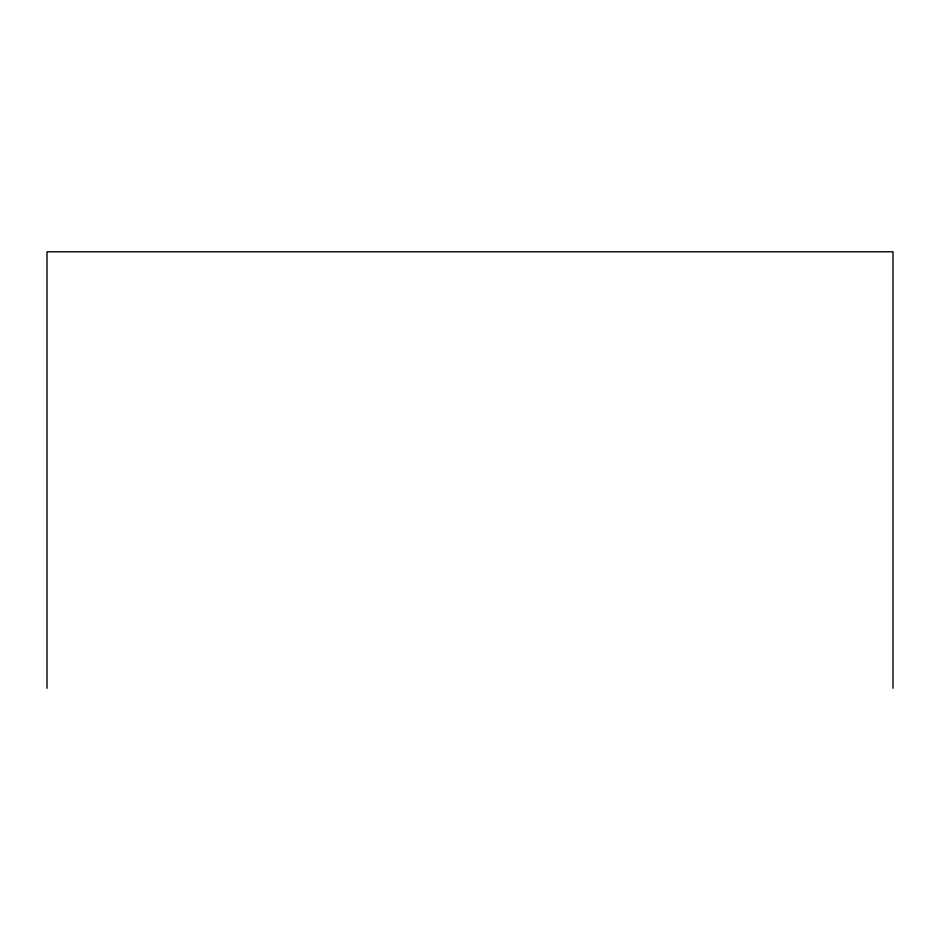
<?xml version="1.0" encoding="UTF-8"?>
<svg xmlns="http://www.w3.org/2000/svg" width="940" height="940" viewBox="0 0 940 940"><rect width="100%" height="100%" fill="white"/><g stroke="black" fill="none" stroke-linecap="round" stroke-linejoin="round"><path stroke-width="1.41" d="M893 688.221L893 251.779L47 251.779L47 688.221"/></g></svg>
